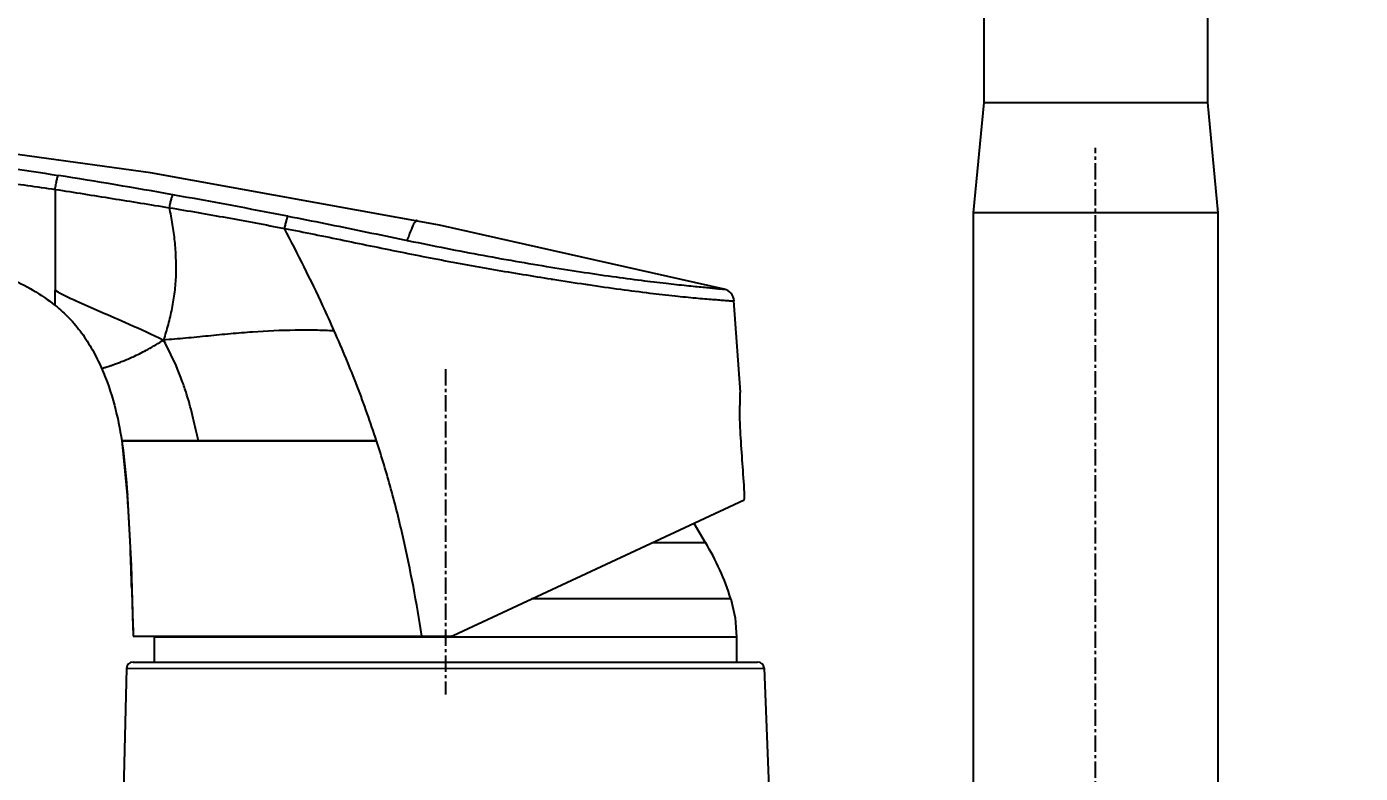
# Model space of a CAD drawing. Header units: millimetres. Extents: x 1035 to 2065, y 1005 to 1731.
# Drawn here: x 1349 to 1451.5, y 1322.6 to 1380 of the extents above; entities that cross this region are included whole.
import ezdxf

# ---------------------------------------------------------------- set-up
doc = ezdxf.new("R2010")
doc.units = ezdxf.units.MM
doc.linetypes.add('CENTER', pattern=[2, 1.25, -0.25, 0.25, -0.25])
for name, color, linetype in [('06___PRT_ALL_SURFS', 7, 'Continuous'), ('center', 1, 'CENTER'), ('标注', 1, 'Continuous')]:
    doc.layers.add(name, color=color, linetype=linetype)
doc.styles.add('Daelim Dimension', font='')
doc.styles.get('Daelim Dimension').set_extended_font_data('나눔고딕')
doc.dimstyles.new('DEFAULT', dxfattribs={"dimscale": 2, "dimtxt": 2, "dimasz": 2, "dimexe": 0, "dimexo": 2, "dimgap": 1, "dimtad": 1, "dimdec": 1, "dimzin": 9, "dimdsep": 46, "dimtxsty": 'Daelim Dimension', "dimcen": 0.5, "dimclrd": 252, "dimclre": 252, "dimclrt": 3, "dimadec": 1, "dimazin": 0, "dimtfac": 1, "dimtdec": 1, "dimtix": 1, "dimtmove": 0, "dimatfit": 3, "dimfxl": 1, "dimtolj": 1, "dimtzin": 1, "dimlwd": 9, "dimlwe": 9, "dimarcsym": 0})

# ---------------------------------------------------------------- blocks, each defined once
blk = doc.blocks.new('*D3')
at = {"layer": 'Defpoints', "color": 0, "transparency": 16777216}
for p in [(1216.23, 1389.16), (1461.27, 1217.95), (1216.23, 1196.42)]:
    blk.add_point(p, dxfattribs=at)
at = {"layer": '标注', "color": 5, "lineweight": 9, "transparency": 16777216}
for p, q in [((1216.23, 1385.16), (1216.23, 1196.42)), ((1461.27, 1213.95), (1461.27, 1196.42)), ((1457.27, 1196.42), (1220.23, 1196.42))]:
    blk.add_line(p, q, dxfattribs=at)
at = {"layer": '标注', "color": 5, "transparency": 16777216}
for points in [[(1220.23, 1197.09), (1220.23, 1195.75), (1216.23, 1196.42)], [(1457.27, 1197.09), (1457.27, 1195.75), (1461.27, 1196.42)]]:
    blk.add_solid(points, dxfattribs=at)
at = {"layer": '标注', "color": 7, "transparency": 16777216, "insert": (1338.75, 1206.04), "char_height": 14, "attachment_point": 5, "style": 'Daelim Dimension'}
blk.add_mtext('\\A1;245', dxfattribs=at)
blk = doc.blocks.new('*D4')
at = {"layer": 'Defpoints', "color": 0, "transparency": 16777216}
for p in [(1291.05, 1375.12), (1270.94, 1276.61), (1360.79, 1276.61)]:
    blk.add_point(p, dxfattribs=at)
at = {"layer": '标注', "color": 5, "lineweight": 9, "transparency": 16777216}
for p, q in [((1287.05, 1375.12), (1270.94, 1375.12)), ((1270.94, 1371.12), (1270.94, 1280.61)), ((1356.79, 1276.61), (1270.94, 1276.61))]:
    blk.add_line(p, q, dxfattribs=at)
at = {"layer": '标注', "color": 5, "transparency": 16777216}
for points in [[(1270.27, 1371.12), (1271.61, 1371.12), (1270.94, 1375.12)], [(1270.27, 1280.61), (1271.61, 1280.61), (1270.94, 1276.61)]]:
    blk.add_solid(points, dxfattribs=at)
at = {"layer": '标注', "color": 7, "transparency": 16777216, "insert": (1261.32, 1325.87), "char_height": 14, "attachment_point": 5, "rotation": 90, "style": 'Daelim Dimension'}
blk.add_mtext('\\A1;99', dxfattribs=at)
blk = doc.blocks.new('*D5')
at = {"layer": 'Defpoints', "color": 0, "transparency": 16777216}
for p in [(1290.16, 1374.09), (1461.27, 1225.62), (1461.27, 1217.95)]:
    blk.add_point(p, dxfattribs=at)
at = {"layer": '标注', "color": 5, "lineweight": 9, "transparency": 16777216}
for p, q in [((1290.16, 1370.09), (1290.16, 1225.62)), ((1294.16, 1225.62), (1457.27, 1225.62)), ((1461.27, 1221.95), (1461.27, 1225.62))]:
    blk.add_line(p, q, dxfattribs=at)
at = {"layer": '标注', "color": 5, "transparency": 16777216}
for points in [[(1294.16, 1226.29), (1294.16, 1224.95), (1290.16, 1225.62)], [(1457.27, 1226.29), (1457.27, 1224.95), (1461.27, 1225.62)]]:
    blk.add_solid(points, dxfattribs=at)
at = {"layer": '标注', "color": 7, "transparency": 16777216, "insert": (1375.72, 1235.09), "char_height": 14, "attachment_point": 5, "style": 'Daelim Dimension'}
blk.add_mtext('\\A1;171', dxfattribs=at)

msp = doc.modelspace()

# ---------------------------------------------------------------- linework, layer by layer
at = {"color": 7, "linetype": 'Continuous'}
for p, q in [((1422.56, 1385.15), (1422.56, 1374.15)), ((1439.76, 1385.15), (1439.76, 1374.15)), ((1422.56, 1374.15), (1421.76, 1365.68)), ((1422.56, 1374.15), (1439.76, 1374.15)), ((1439.76, 1374.15), (1440.56, 1365.68)), ((1440.56, 1365.68), (1421.76, 1365.68)), ((1421.76, 1365.68), (1421.76, 1313.25)), ((1440.56, 1365.68), (1440.56, 1313.25)), ((1351.16, 1359.72), (1351.16, 1359.72)), ((1351.16, 1359.68), (1351.16, 1359.72)), ((1351.16, 1358.56), (1351.16, 1359.68)), ((1403.85, 1351.9), (1403.35, 1358.92)), ((1356.28, 1348.15), (1356.31, 1347.93)), ((1356.31, 1347.93), (1356.73, 1343.73)), ((1356.73, 1343.73), (1356.99, 1338.57)), ((1381.76, 1333.19), (1404.13, 1343.62)), ((1400.26, 1341.82), (1401.15, 1340.35)), ((1356.99, 1338.57), (1357.16, 1333.15)), ((1403.11, 1336.01), (1403.44, 1334.54)), ((1403.44, 1334.54), (1403.56, 1333.05)), ((1357.16, 1333.15), (1381.55, 1333.15)), ((1358.76, 1333.05), (1358.76, 1331.15)), ((1403.56, 1333.05), (1403.56, 1331.15)), ((1356.65, 1330.66), (1355.74, 1296.18)), ((1357.15, 1331.15), (1405.17, 1331.15)), ((1405.67, 1330.67), (1406.31, 1314.95))]:
    msp.add_line(p, q, dxfattribs=at)
at = {"color": 9, "linetype": 'Continuous'}
for p, q in [((1389.3, 1360.59), (1389.41, 1360.57)), ((1391.94, 1360.19), (1392.06, 1360.17)), ((1392.06, 1360.17), (1392.15, 1360.16)), ((1362.17, 1348.15), (1356.28, 1348.15)), ((1375.87, 1348.15), (1362.17, 1348.15)), ((1397.1, 1340.35), (1401.15, 1340.35)), ((1403.11, 1336.01), (1387.79, 1336.01)), ((1403.56, 1333.05), (1358.76, 1333.05)), ((1356.65, 1330.66), (1405.67, 1330.67))]:
    msp.add_line(p, q, dxfattribs=at)
at = {"color": 40, "linetype": 'Continuous'}
msp.add_line((1356.28, 1348.15), (1375.87, 1348.15), dxfattribs=at)
msp.add_lwpolyline([(1378.98, 1365.09), (1378.95, 1365.09), (1378.91, 1365.07), (1378.87, 1365.03), (1378.83, 1364.97), (1378.78, 1364.9), (1378.72, 1364.81), (1378.67, 1364.7), (1378.61, 1364.57), (1378.55, 1364.42), (1378.48, 1364.26), (1378.41, 1364.08), (1378.34, 1363.88), (1378.26, 1363.67), (1378.2, 1363.48)], dxfattribs=at)
at = {"color": 9, "linetype": 'Continuous'}
for centre, radius, start, end in [((1279.81, 917.7), 456.5, 79.8574, 80.976), ((1254.08, 773.1), 603.37, 79.01574, 79.87016), ((1434.38, 1645.66), 288.61, 260.5771, 261.0135), ((1431.82, 1629.48), 272.23, 261.0383, 261.5764)]:
    msp.add_arc(centre, radius, start, end, dxfattribs=at)
at = {"color": 7, "linetype": 'Continuous'}
for centre, radius, start, end in [((1402.36, 1358.85), 1, 4, 76.1284), ((1248.15, 1336.03), 108.85, 3.5259, 4.1804), ((1214.73, 1334.13), 142.33, 1.9688, 3.4609), ((1384.58, 1330.26), 19.4, 17.2247, 31.3169), ((984.7, 1326.02), 372.5, 1.6575, 1.9999), ((2048.17, 1356.35), 691.4, 181.62061, 181.92353), ((1368.76, 1333.05), 10, 179.4249, 180), ((1381.55, 1333.65), 0.5, 270, 295), ((1357.15, 1330.65), 0.5, 89.9869, 178.517), ((1405.17, 1330.65), 0.5, 2.3078, 90.0119)]:
    msp.add_arc(centre, radius, start, end, dxfattribs=at)
at = {"color": 9, "linetype": 'Continuous'}
for points, knots in [([(1291.19, 1375.11), (1291.2, 1375.11), (1291.2, 1375.11), (1291.22, 1375.11), (1291.26, 1375.1), (1291.32, 1375.1), (1291.4, 1375.08), (1291.57, 1375.06), (1291.86, 1375.03), (1292.29, 1374.99), (1292.82, 1374.94), (1293.43, 1374.88), (1294.39, 1374.79), (1295.71, 1374.67), (1297.44, 1374.52), (1299.3, 1374.37), (1301.25, 1374.21), (1303.27, 1374.05), (1306.02, 1373.84), (1309.49, 1373.57), (1313.67, 1373.21), (1317.86, 1372.82), (1322.04, 1372.4), (1327.64, 1371.79), (1334.64, 1370.95), (1343.04, 1369.84), (1348.62, 1369), (1351.41, 1368.55)], [0, 0, 0, 0, 0.000101, 0.000414, 0.00098, 0.001916, 0.003312, 0.005194, 0.010433, 0.017624, 0.026491, 0.036741, 0.048157, 0.073896, 0.102726, 0.133801, 0.166384, 0.199913, 0.234007, 0.302963, 0.372231, 0.441612, 0.51111, 0.580723, 0.720278, 0.860146, 1, 1, 1, 1]), ([(1290.16, 1374.09), (1290.16, 1374.09), (1290.17, 1374.09), (1290.17, 1374.09), (1290.18, 1374.09), (1290.19, 1374.09), (1290.2, 1374.08), (1290.23, 1374.09), (1290.29, 1374.1), (1290.37, 1374.12), (1290.48, 1374.13), (1290.61, 1374.14), (1290.78, 1374.13), (1290.97, 1374.11), (1291.28, 1374.07), (1291.73, 1374.01), (1292.32, 1373.93), (1292.99, 1373.84), (1293.72, 1373.76), (1294.51, 1373.68), (1295.35, 1373.6), (1296.55, 1373.49), (1298.12, 1373.35), (1300.09, 1373.19), (1302.13, 1373.04), (1304.21, 1372.88), (1306.32, 1372.72), (1309.15, 1372.5), (1312.7, 1372.2), (1316.96, 1371.79), (1321.23, 1371.35), (1325.5, 1370.87), (1329.77, 1370.36), (1335.48, 1369.65), (1341.18, 1368.88), (1346.88, 1368.08), (1349.73, 1367.68), (1351.16, 1367.48)], [0, 0, 0, 0, 0.000025, 0.000102, 0.000236, 0.000424, 0.000661, 0.000971, 0.001882, 0.003243, 0.005041, 0.007285, 0.009984, 0.013142, 0.016754, 0.025195, 0.035037, 0.046067, 0.058122, 0.071083, 0.084842, 0.099299, 0.12992, 0.162238, 0.195662, 0.229773, 0.264282, 0.298993, 0.368645, 0.438416, 0.508309, 0.578319, 0.648443, 0.718676, 0.859353, 0.929707, 1, 1, 1, 1]), ([(1351.15, 1367.48), (1351.17, 1367.61), (1351.2, 1367.79), (1351.25, 1368.03), (1351.28, 1368.19), (1351.32, 1368.32), (1351.35, 1368.43), (1351.38, 1368.5), (1351.4, 1368.54), (1351.41, 1368.55)], [0, 0, 0, 0, 0.345691, 0.508023, 0.655246, 0.782011, 0.88369, 0.95691, 1, 1, 1, 1]), ([(1351.16, 1367.48), (1352.62, 1367.25), (1354.81, 1366.9), (1357.73, 1366.43), (1359.19, 1366.19), (1359.92, 1366.07)], [0, 0, 0, 0, 0.500188, 0.750123, 1, 1, 1, 1]), ([(1360.2, 1367.07), (1360.19, 1367.06), (1360.17, 1367.02), (1360.14, 1366.95), (1360.1, 1366.85), (1360.05, 1366.68), (1359.99, 1366.41), (1359.95, 1366.19), (1359.92, 1366.07)], [0, 0, 0, 0, 0.044426, 0.11775, 0.21871, 0.344093, 0.651669, 1, 1, 1, 1]), ([(1359.92, 1366.07), (1360.01, 1365.64), (1360.17, 1364.79), (1360.35, 1363.5), (1360.43, 1362.19), (1360.45, 1360.89), (1360.35, 1359.59), (1360.14, 1358.33), (1359.85, 1357.1), (1359.61, 1356.3), (1359.49, 1355.9)], [0, 0, 0, 0, 0.125693, 0.252224, 0.38043, 0.507159, 0.631693, 0.756668, 0.880645, 1, 1, 1, 1]), ([(1359.92, 1366.07), (1360.66, 1365.95), (1362.14, 1365.7), (1364.36, 1365.31), (1366.57, 1364.9), (1368.05, 1364.62), (1368.78, 1364.48)], [0, 0, 0, 0, 0.249807, 0.499739, 0.749811, 1, 1, 1, 1]), ([(1369.04, 1365.42), (1369.03, 1365.41), (1369.02, 1365.38), (1368.99, 1365.31), (1368.96, 1365.22), (1368.91, 1365.05), (1368.85, 1364.8), (1368.8, 1364.59), (1368.78, 1364.48)], [0, 0, 0, 0, 0.044263, 0.117216, 0.217451, 0.341954, 0.648629, 1, 1, 1, 1]), ([(1369.04, 1365.42), (1370, 1365.24), (1371.91, 1364.86), (1375.72, 1364.08), (1380.47, 1363.08), (1385.2, 1362.19), (1388.89, 1361.56), (1391.5, 1361.15), (1393.93, 1360.79), (1396.12, 1360.5), (1398.03, 1360.27), (1399.41, 1360.12), (1400.36, 1360.03), (1400.96, 1359.97), (1401.47, 1359.92), (1401.85, 1359.88), (1402.1, 1359.85), (1402.26, 1359.84), (1402.38, 1359.83), (1402.48, 1359.82), (1402.56, 1359.82), (1402.59, 1359.82), (1402.6, 1359.82), (1402.6, 1359.82)], [0, 0, 0, 0, 0.085702, 0.171373, 0.343173, 0.513369, 0.595238, 0.673306, 0.746086, 0.811798, 0.868393, 0.914971, 0.934776, 0.952322, 0.967549, 0.980304, 0.985667, 0.990293, 0.994016, 0.996712, 0.999455, 0.999896, 1, 1, 1, 1]), ([(1372.62, 1356.6), (1372.34, 1357.24), (1371.13, 1359.9), (1369.82, 1362.51), (1368.78, 1364.48)], [0, 0, 0, 0, 0.241091, 1, 1, 1, 1]), ([(1368.78, 1364.48), (1369.55, 1364.33), (1371.08, 1364.03), (1374.14, 1363.4), (1377.21, 1362.77), (1380.28, 1362.16), (1383.33, 1361.59), (1385.61, 1361.19), (1387.13, 1360.94)], [0, 0, 0, 0, 0.125405, 0.250777, 0.501778, 0.627681, 0.753354, 1, 1, 1, 1]), ([(1392.15, 1360.16), (1392.98, 1360.03), (1394.56, 1359.81), (1396.78, 1359.52), (1398.71, 1359.3), (1400.12, 1359.16), (1401.08, 1359.07), (1401.69, 1359.03), (1402.21, 1358.98), (1402.65, 1358.95), (1402.98, 1358.92), (1403.19, 1358.91), (1403.29, 1358.91), (1403.33, 1358.91), (1403.34, 1358.92), (1403.36, 1358.92), (1403.35, 1358.92)], [0, 0, 0, 0, 0.222962, 0.423977, 0.59701, 0.739667, 0.800367, 0.854105, 0.900691, 0.93966, 0.970118, 0.989693, 0.995115, 0.99821, 0.999635, 1, 1, 1, 1]), ([(1351.16, 1359.72), (1351.68, 1359.43), (1352.83, 1358.86), (1354.74, 1358.05), (1357, 1357.07), (1358.61, 1356.32), (1359.49, 1355.9)], [0, 0, 0, 0, 0.195806, 0.418396, 0.682169, 1, 1, 1, 1]), ([(1354.72, 1353.73), (1354.72, 1353.73), (1354.73, 1353.73), (1354.73, 1353.73), (1354.73, 1353.73), (1354.75, 1353.73), (1354.76, 1353.74), (1354.79, 1353.74), (1354.83, 1353.75), (1354.88, 1353.76), (1354.93, 1353.78), (1355.02, 1353.8), (1355.15, 1353.84), (1355.33, 1353.9), (1355.55, 1353.97), (1355.81, 1354.07), (1356.11, 1354.18), (1356.6, 1354.37), (1357.34, 1354.69), (1358.37, 1355.21), (1359.1, 1355.65), (1359.49, 1355.9)], [0, 0, 0, 0, 0.000206, 0.000817, 0.001831, 0.00325, 0.007302, 0.012973, 0.020265, 0.029178, 0.039714, 0.051875, 0.081164, 0.117475, 0.161348, 0.213391, 0.274243, 0.34458, 0.516441, 0.73415, 1, 1, 1, 1]), ([(1372.62, 1356.6), (1372.13, 1356.62), (1371.12, 1356.66), (1369.03, 1356.66), (1366.86, 1356.56), (1364.63, 1356.38), (1362.92, 1356.21), (1361.2, 1356.03), (1360.05, 1355.94), (1359.49, 1355.9)], [0, 0, 0, 0, 0.112082, 0.229707, 0.477434, 0.606444, 0.737996, 0.870327, 1, 1, 1, 1]), ([(1362.17, 1348.15), (1362.05, 1348.72), (1361.78, 1349.9), (1361.39, 1351.4), (1360.97, 1352.65), (1360.41, 1354.09), (1359.88, 1355.17), (1359.49, 1355.9)], [0, 0, 0, 0, 0.215116, 0.440046, 0.562678, 0.696232, 1, 1, 1, 1]), ([(1375.87, 1348.15), (1375.41, 1349.56), (1374.4, 1352.41), (1373.24, 1355.2), (1372.62, 1356.6)], [0, 0, 0, 0, 0.493241, 1, 1, 1, 1])]:
    msp.add_open_spline(points, degree=3, knots=knots, dxfattribs=at)
at = {"color": 7, "linetype": 'Continuous'}
for points, knots in [([(1291.97, 1370.3), (1292.34, 1370.03), (1293.11, 1369.57), (1294.38, 1369.05), (1295.74, 1368.69), (1297.19, 1368.48), (1298.73, 1368.32), (1300.35, 1368.15), (1302.02, 1367.99), (1303.75, 1367.83), (1305.53, 1367.66), (1307.98, 1367.42), (1311.14, 1367.08), (1315, 1366.6), (1318.9, 1366.09), (1322.84, 1365.53), (1326.17, 1365.06), (1328.89, 1364.67), (1330.98, 1364.38), (1333.09, 1364.08), (1335.94, 1363.69), (1339.49, 1363.15), (1343.67, 1362.21), (1347.63, 1360.8), (1350.08, 1359.42), (1351.16, 1358.56)], [0, 0, 0, 0, 0.022122, 0.044337, 0.067174, 0.091321, 0.116844, 0.143522, 0.1712, 0.199764, 0.22913, 0.259242, 0.321517, 0.385808, 0.450799, 0.515479, 0.582127, 0.616308, 0.650994, 0.686125, 0.721593, 0.792786, 0.863187, 0.932115, 1, 1, 1, 1]), ([(1351.16, 1367.48), (1351.16, 1366.99), (1351.16, 1366.05), (1351.16, 1364.91), (1351.16, 1364.07), (1351.16, 1363.51), (1351.16, 1363), (1351.15, 1362.52), (1351.15, 1362.06), (1351.15, 1361.64), (1351.16, 1361.23), (1351.16, 1360.76), (1351.15, 1360.26), (1351.16, 1359.89), (1351.16, 1359.72)], [0, 0, 0, 0, 0.187435, 0.363013, 0.441402, 0.512805, 0.578883, 0.640673, 0.698938, 0.754291, 0.806462, 0.854441, 0.936586, 1, 1, 1, 1]), ([(1351.16, 1358.56), (1351.53, 1358.26), (1352.26, 1357.6), (1353.23, 1356.45), (1354.05, 1355.14), (1354.51, 1354.21), (1354.72, 1353.73)], [0, 0, 0, 0, 0.238414, 0.484114, 0.74044, 1, 1, 1, 1]), ([(1354.72, 1353.73), (1355.13, 1352.81), (1355.76, 1350.97), (1356.14, 1349.07), (1356.28, 1348.15)], [0, 0, 0, 0, 0.515981, 1, 1, 1, 1]), ([(1403.86, 1348.65), (1403.85, 1348.86), (1403.83, 1349.27), (1403.81, 1349.87), (1403.81, 1350.35), (1403.81, 1350.7), (1403.82, 1350.94), (1403.82, 1351.15), (1403.83, 1351.34), (1403.83, 1351.5), (1403.84, 1351.62), (1403.84, 1351.7), (1403.84, 1351.75), (1403.84, 1351.8), (1403.84, 1351.83), (1403.84, 1351.86), (1403.85, 1351.88), (1403.85, 1351.89), (1403.85, 1351.89), (1403.85, 1351.89), (1403.85, 1351.9), (1403.85, 1351.9)], [0, 0, 0, 0, 0.195051, 0.382619, 0.555488, 0.634303, 0.707015, 0.77292, 0.831394, 0.88186, 0.923842, 0.941514, 0.956917, 0.970017, 0.98078, 0.989173, 0.995181, 0.997287, 0.998794, 0.999698, 1, 1, 1, 1]), ([(1379.35, 1333.15), (1378.96, 1335.68), (1378.25, 1339.48), (1377.01, 1344.46), (1376.27, 1346.92), (1375.87, 1348.15)], [0, 0, 0, 0, 0.500052, 0.750057, 1, 1, 1, 1]), ([(1404.13, 1343.62), (1404.14, 1343.63), (1404.15, 1343.65), (1404.16, 1343.69), (1404.17, 1343.74), (1404.17, 1343.85), (1404.18, 1344), (1404.17, 1344.13), (1404.17, 1344.19)], [0, 0, 0, 0, 0.041336, 0.112073, 0.212092, 0.337629, 0.646906, 1, 1, 1, 1])]:
    msp.add_open_spline(points, degree=3, knots=knots, dxfattribs=at)
for points in [[(1404.17, 1344.19), (1404.06, 1345.68), (1403.96, 1347.16), (1403.86, 1348.65)], [(1356.31, 1347.93), (1356.5, 1346.61), (1356.62, 1345.29), (1356.71, 1343.97)]]:
    msp.add_open_spline(points, degree=3, dxfattribs=at)
at = {"layer": '06___PRT_ALL_SURFS', "color": 7, "linetype": 'Continuous'}
msp.add_line((1402.6, 1359.82), (1380.7, 1364.74), dxfattribs=at)
msp.add_lwpolyline([(1380.7, 1364.74), (1358.48, 1368.76), (1336.13, 1371.83), (1313.63, 1373.95), (1291.19, 1375.11)], dxfattribs=at)
at = {"layer": 'center'}
for p, q in [((1431.16, 1306.25), (1431.16, 1370.68)), ((1381.16, 1353.65), (1381.16, 1328.65))]:
    msp.add_line(p, q, dxfattribs=at)

# ---------------------------------------------------------------- dimensions: what is measured, and where the dimension line sits
at = {"layer": '标注', "color": 5}
for base, p1, p2, picture, middle in [((1216.23, 1196.42), (1461.27, 1217.95), (1216.23, 1389.16), '*D3', (1338.75, 1206.04)), ((1461.27, 1225.62), (1290.16, 1374.09), (1461.27, 1217.95), '*D5', (1375.72, 1235.09))]:
    dim = msp.add_linear_dim(base=base, p1=p1, p2=p2, dimstyle='DEFAULT', override={"dimtxt": 7, "dimdec": 0, "dimclrd": 5, "dimclre": 5, "dimclrt": 7}, dxfattribs=at)
    dim.commit()
    dim.dimension.update_dxf_attribs({"geometry": picture, "text_midpoint": middle})
dim = msp.add_linear_dim(base=(1270.94, 1276.61), p1=(1291.05, 1375.12), p2=(1360.79, 1276.61), angle=90, dimstyle='DEFAULT', override={"dimtxt": 7, "dimdec": 0, "dimclrd": 5, "dimclre": 5, "dimclrt": 7}, dxfattribs=at)
dim.commit()
dim.dimension.update_dxf_attribs({"geometry": '*D4', "text_midpoint": (1261.32, 1325.87)})

doc.saveas('drawing.dxf')
